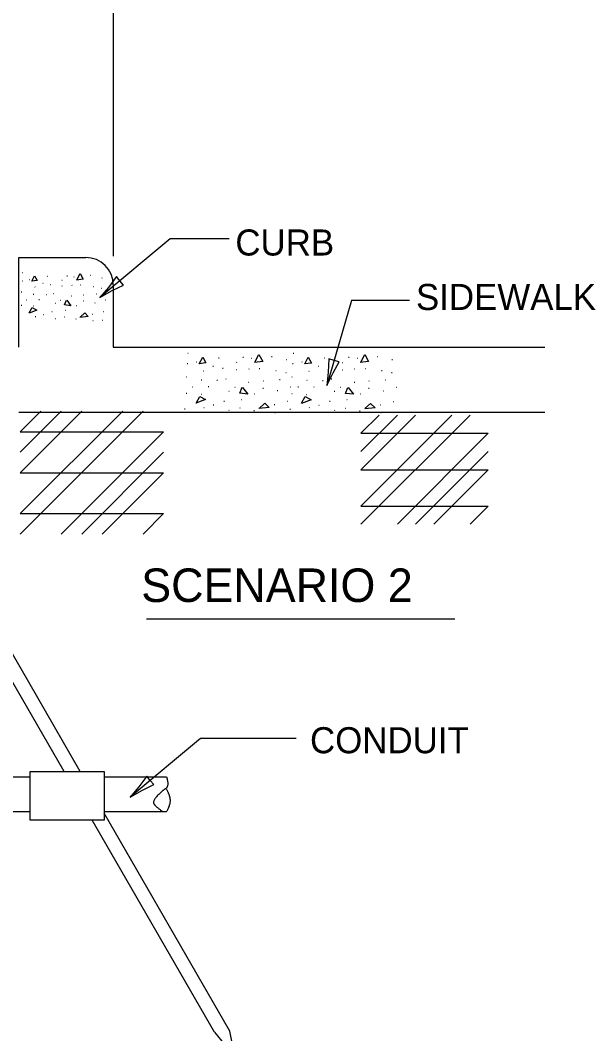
# Model space of a CAD drawing. Extents: x 100 to 1675, y 75 to 1075.
# Drawn here: x 1125.2 to 1279.7, y 211.7 to 483.9 of the extents above; entities that cross this region are included whole.
import ezdxf

# ---------------------------------------------------------------- set-up
doc = ezdxf.new("R2010")
doc.units = 0
for name, color, linetype in [('DR_Pr_Erosion_Control_Temporary_Items', 7, 'Continuous'), ('HS_Electrical_Devices_Hidden', 7, 'Continuous'), ('PV_Pr_Edge_of_Curb_line', 7, 'Continuous'), ('PV_Pr_Sidewalk', 7, 'Continuous'), ('SG_Ex_Foundations', 7, 'Continuous'), ('SG_Ex_Underground_Conduit', 7, 'Continuous'), ('SH_General_Details', 7, 'Continuous')]:
    doc.layers.add(name, color=color, linetype=linetype)

msp = doc.modelspace()

# ---------------------------------------------------------------- linework, layer by layer
at = {"layer": 'DR_Pr_Erosion_Control_Temporary_Items'}
for p, q in [((1125.2, 345.9), (1158.2, 378.89)), ((1125.2, 351.4), (1152.7, 378.89)), ((1125.2, 367.9), (1136.2, 378.89)), ((1125.2, 373.4), (1130.7, 378.89)), ((1125.2, 362.4), (1141.7, 378.89)), ((1216.68, 348.55), (1245.99, 377.86)), ((1216.68, 353.44), (1241.1, 377.86)), ((1216.68, 368.09), (1226.45, 377.86)), ((1216.68, 372.98), (1221.57, 377.86)), ((1216.68, 363.21), (1231.33, 377.86)), ((1125.2, 373.4), (1163.7, 373.4)), ((1136.2, 345.9), (1163.7, 373.4)), ((1216.68, 372.98), (1250.87, 372.98)), ((1226.45, 348.55), (1250.87, 372.98)), ((1141.7, 345.9), (1163.7, 367.9)), ((1231.33, 348.55), (1250.87, 368.09)), ((1125.2, 362.4), (1163.7, 362.4)), ((1147.2, 345.9), (1163.7, 362.4)), ((1216.68, 363.21), (1250.87, 363.21)), ((1236.22, 348.55), (1250.87, 363.21)), ((1125.2, 351.4), (1163.7, 351.4)), ((1158.2, 345.9), (1163.7, 351.4)), ((1216.68, 353.44), (1250.87, 353.44)), ((1245.99, 348.55), (1250.87, 353.44))]:
    msp.add_line(p, q, dxfattribs=at)
at = {"layer": 'HS_Electrical_Devices_Hidden'}
for p, q in [((1127.45, 306.13), (1059.56, 423.85)), ((1136.99, 282.11), (1122.83, 306.67)), ((1141.31, 282.11), (1127.45, 306.13)), ((1181.51, 212.39), (1147.74, 270.95)), ((1177.34, 212.15), (1144.53, 269.04))]:
    msp.add_line(p, q, dxfattribs=at)
msp.add_lwpolyline([(1177.34, 212.15), (1182.93, 205.32), (1181.51, 212.39)], dxfattribs=at)
at = {"layer": 'PV_Pr_Edge_of_Curb_line'}
for points in [[(1124.84, 396.09), (1124.84, 420.2), (1142.77, 420.2)], [(1150.16, 412.81), (1150.16, 396.09)]]:
    msp.add_lwpolyline(points, dxfattribs=at)
msp.add_arc((1142.77, 412.81), 7.39, 0, 90, dxfattribs=at)
at = {"layer": 'PV_Pr_Sidewalk'}
for p, q in [((1150.16, 396.09), (1266.05, 396.09)), ((1124.84, 378.67), (1266.05, 378.67))]:
    msp.add_line(p, q, dxfattribs=at)
at = {"layer": 'SG_Ex_Foundations'}
for p, q in [((1125.66, 413.9), (1125.76, 413.89)), ((1125.78, 416.12), (1125.88, 416.12)), ((1127.61, 414.24), (1127.71, 414.24)), ((1132.47, 415.15), (1132.57, 415.14)), ((1136.34, 414.14), (1136.44, 414.14)), ((1137.74, 415.28), (1137.84, 415.28)), ((1139.59, 415.03), (1139.69, 415.03)), ((1143.98, 415.42), (1144.08, 415.41)), ((1147.1, 414.77), (1147.2, 414.76)), ((1125.47, 411.01), (1125.57, 411.01)), ((1129.13, 412.27), (1129.23, 412.26)), ((1131.23, 413.29), (1131.33, 413.29)), ((1133.33, 412.9), (1133.43, 412.9)), ((1136.34, 412.56), (1136.44, 412.55)), ((1139, 412.72), (1139.1, 412.71)), ((1141.3, 412.81), (1141.4, 412.81)), ((1144.88, 412.4), (1144.98, 412.39)), ((1147.05, 411.94), (1147.14, 411.94)), ((1126.79, 408.83), (1126.89, 408.83)), ((1128.7, 410.32), (1128.8, 410.31)), ((1130.22, 408.88), (1130.32, 408.87)), ((1132.12, 410.25), (1132.22, 410.25)), ((1134, 410.56), (1134.1, 410.55)), ((1135.98, 408.76), (1136.08, 408.75)), ((1138.96, 409.87), (1139.06, 409.87)), ((1142.08, 408.54), (1142.18, 408.53)), ((1142.1, 410.14), (1142.2, 410.14)), ((1145.69, 410.39), (1145.79, 410.39)), ((1148, 408.79), (1148.1, 408.79)), ((1125.47, 407.41), (1125.57, 407.41)), ((1128.65, 407.23), (1128.75, 407.23)), ((1133.64, 405.73), (1133.74, 405.73)), ((1134.66, 407.92), (1134.76, 407.91)), ((1137.34, 406.08), (1137.44, 406.08)), ((1140.23, 407.33), (1140.33, 407.33)), ((1145.2, 408.02), (1145.3, 408.01)), ((1147.42, 405.69), (1147.52, 405.69)), ((1129.23, 404.36), (1129.33, 404.35)), ((1131.31, 404.89), (1131.41, 404.88)), ((1134.67, 403.78), (1134.77, 403.77)), ((1137.07, 404.25), (1137.17, 404.25)), ((1140.13, 403.69), (1140.23, 403.69)), ((1144.56, 404.96), (1144.66, 404.95)), ((1144.68, 403.28), (1144.78, 403.28)), ((1147.25, 403.34), (1147.35, 403.34)), ((1170.17, 394.49), (1170.3, 394.48)), ((1172.43, 392.16), (1172.56, 392.16)), ((1178.45, 393.28), (1178.57, 393.28)), ((1183.25, 392.04), (1183.37, 392.03)), ((1184.98, 393.45), (1185.1, 393.44)), ((1187.27, 393.14), (1187.39, 393.13)), ((1192.7, 393.62), (1192.82, 393.61)), ((1196.56, 392.82), (1196.69, 392.81)), ((1198.49, 394.49), (1198.61, 394.48)), ((1200.76, 392.15), (1200.88, 392.15)), ((1206.8, 393.28), (1206.92, 393.27)), ((1211.62, 392.03), (1211.74, 392.02)), ((1213.36, 393.44), (1213.48, 393.44)), ((1215.66, 393.13), (1215.78, 393.13)), ((1221.11, 393.61), (1221.24, 393.61)), ((1224.99, 392.81), (1225.11, 392.8)), ((1170.02, 391.74), (1170.15, 391.73)), ((1174.31, 389.72), (1174.44, 389.72)), ((1176.92, 390.99), (1177.04, 390.98)), ((1179.52, 390.5), (1179.64, 390.5)), ((1183.24, 390.08), (1183.36, 390.07)), ((1186.54, 390.28), (1186.66, 390.27)), ((1189.38, 390.4), (1189.5, 390.39)), ((1193.81, 389.88), (1193.93, 389.88)), ((1196.49, 389.32), (1196.61, 389.31)), ((1198.34, 391.73), (1198.46, 391.72)), ((1202.65, 389.7), (1202.77, 389.7)), ((1205.26, 390.97), (1205.38, 390.97)), ((1207.87, 390.49), (1208, 390.48)), ((1211.61, 390.06), (1211.73, 390.05)), ((1214.92, 390.26), (1215.04, 390.25)), ((1217.78, 390.38), (1217.9, 390.37)), ((1222.23, 389.86), (1222.35, 389.86)), ((1224.92, 389.3), (1225.04, 389.29)), ((1169.79, 388.17), (1169.91, 388.16)), ((1173.78, 387.31), (1173.91, 387.3)), ((1178.02, 387.23), (1178.15, 387.22)), ((1180.35, 387.6), (1180.47, 387.6)), ((1186.49, 386.75), (1186.61, 386.75)), ((1190.38, 387.09), (1190.5, 387.09)), ((1194.82, 387.4), (1194.94, 387.4)), ((1198.1, 388.14), (1198.23, 388.14)), ((1202.11, 387.27), (1202.24, 387.27)), ((1206.37, 387.2), (1206.5, 387.19)), ((1208.71, 387.58), (1208.83, 387.57)), ((1214.87, 386.72), (1215, 386.72)), ((1218.78, 387.06), (1218.9, 387.05)), ((1223.24, 387.37), (1223.36, 387.37)), ((1171.42, 385.47), (1171.55, 385.47)), ((1175.67, 385.53), (1175.79, 385.52)), ((1181.16, 384.33), (1181.29, 384.33)), ((1182.8, 385.38), (1182.92, 385.37)), ((1190.34, 385.1), (1190.47, 385.1)), ((1194.21, 384.46), (1194.34, 384.45)), ((1197.68, 385.42), (1197.8, 385.42)), ((1199.74, 385.43), (1199.87, 385.43)), ((1204.01, 385.49), (1204.13, 385.48)), ((1209.52, 384.29), (1209.65, 384.29)), ((1211.17, 385.34), (1211.29, 385.33)), ((1218.74, 385.06), (1218.87, 385.06)), ((1222.63, 384.41), (1222.75, 384.41)), ((1226.11, 385.38), (1226.23, 385.38)), ((1169.78, 383.71), (1169.91, 383.71)), ((1173.73, 383.49), (1173.85, 383.48)), ((1179.9, 381.63), (1180.03, 381.62)), ((1184.48, 382.07), (1184.61, 382.06)), ((1188.05, 383.61), (1188.17, 383.6)), ((1196.95, 381.58), (1197.08, 381.57)), ((1198.1, 383.67), (1198.22, 383.66)), ((1202.06, 383.44), (1202.18, 383.44)), ((1208.26, 381.57), (1208.38, 381.57)), ((1212.86, 382.02), (1212.98, 382.01)), ((1216.44, 383.56), (1216.57, 383.56)), ((1225.38, 381.52), (1225.51, 381.52)), ((1169.31, 379.54), (1169.44, 379.54)), ((1174.45, 379.93), (1174.57, 379.93)), ((1177.02, 380.59), (1177.14, 380.58)), ((1181.18, 379.21), (1181.3, 379.21)), ((1184.15, 379.8), (1184.27, 379.8)), ((1187.93, 379.11), (1188.06, 379.1)), ((1193.41, 380.67), (1193.54, 380.67)), ((1193.56, 378.6), (1193.69, 378.59)), ((1196.75, 378.67), (1196.87, 378.67)), ((1197.62, 379.48), (1197.75, 379.48)), ((1202.78, 379.87), (1202.9, 379.86)), ((1205.36, 380.53), (1205.49, 380.52)), ((1209.54, 379.15), (1209.66, 379.14)), ((1212.52, 379.74), (1212.65, 379.74)), ((1216.33, 379.04), (1216.45, 379.04)), ((1221.83, 380.61), (1221.95, 380.61)), ((1221.98, 378.53), (1222.1, 378.52)), ((1225.18, 378.61), (1225.3, 378.6))]:
    msp.add_line(p, q, dxfattribs=at)
for points in [[(1128.27, 413.84), (1129.03, 415.25), (1129.73, 414), (1128.26, 413.79)], [(1140.36, 414.19), (1141.24, 415.87), (1142.07, 414.34), (1140.26, 414.12)], [(1137.68, 408.71), (1138.79, 407.24), (1137.1, 407.44), (1137.58, 408.74)], [(1127.58, 405.31), (1128.36, 406.75), (1129.66, 406.07), (1127.56, 405.28)], [(1141.25, 404.14), (1142.5, 405.29), (1143.45, 404.32), (1141.23, 404.09)], [(1173.26, 391.66), (1174.2, 393.42), (1175.06, 391.86), (1173.24, 391.6)], [(1188.22, 392.1), (1189.3, 394.18), (1190.33, 392.28), (1188.09, 392.01)], [(1201.58, 391.65), (1202.53, 393.41), (1203.39, 391.85), (1201.56, 391.59)], [(1216.61, 392.09), (1217.7, 394.18), (1218.73, 392.27), (1216.49, 392)], [(1184.9, 385.32), (1186.28, 383.5), (1184.19, 383.75), (1184.78, 385.36)], [(1213.28, 385.28), (1214.66, 383.46), (1212.56, 383.7), (1213.16, 385.32)], [(1172.4, 381.11), (1173.37, 382.89), (1174.97, 382.05), (1172.38, 381.07)], [(1189.32, 379.67), (1190.86, 381.08), (1192.05, 379.89), (1189.29, 379.6)], [(1200.72, 381.05), (1201.7, 382.84), (1203.3, 381.99), (1200.7, 381.01)], [(1217.72, 379.6), (1219.27, 381.02), (1220.46, 379.82), (1217.69, 379.54)]]:
    msp.add_lwpolyline(points, dxfattribs=at)
at = {"layer": 'SG_Ex_Underground_Conduit'}
for p, q in [((1107.13, 280.73), (1127.87, 280.73)), ((1147.74, 280.73), (1164.5, 280.73)), ((1107.66, 271.41), (1127.87, 271.41)), ((1147.74, 271.41), (1164.5, 271.41))]:
    msp.add_line(p, q, dxfattribs=at)
msp.add_lwpolyline([(1127.87, 282.11), (1147.74, 282.11), (1147.74, 269.04), (1127.87, 269.04)], close=True, dxfattribs=at)
for points in [[(1164.5, 280.73), (1165.2, 278.12), (1163.29, 276.98), (1160.67, 274.18), (1161.44, 272.8), (1163.41, 271.43)], [(1164.5, 271.41), (1165.5, 273.1), (1165.5, 275.55), (1164.5, 277.39)]]:
    msp.add_open_spline(points, degree=2, dxfattribs=at)
at = {"layer": 'SH_General_Details'}
for p, q in [((1150.17, 598.46), (1150.17, 420.53)), ((1165.42, 425.18), (1146.58, 409.44)), ((1181.29, 425.18), (1165.42, 425.18)), ((1214.12, 408.64), (1207.51, 385.83)), ((1229.69, 408.64), (1214.12, 408.64)), ((1159.11, 323.17), (1241.88, 323.17)), ((1173.56, 291.02), (1154.72, 275.28)), ((1199.3, 291.02), (1173.56, 291.02))]:
    msp.add_line(p, q, dxfattribs=at)
for points in [[(1152.89, 412.8), (1151.95, 413.93), (1151.01, 415.05), (1148.88, 412.15), (1146.58, 409.44), (1149.88, 411.31)], [(1210.86, 392.14), (1209.46, 392.55), (1208.05, 392.96), (1207.9, 389.36), (1207.51, 385.83), (1209.2, 389.22)], [(1161.02, 278.64), (1160.09, 279.77), (1159.15, 280.89), (1157.01, 277.99), (1154.72, 275.28), (1158.02, 277.15)]]:
    msp.add_lwpolyline(points, close=True, dxfattribs=at)

# ---------------------------------------------------------------- texts
for s, height, p in [('CURB', 7, (1182.95, 420.72)), ('SIDEWALK', 7, (1231.45, 406.09)), ('SCENARIO 2', 9, (1157.68, 327.67)), ('CONDUIT', 7, (1203, 287.05))]:
    msp.add_text(s, height=height, dxfattribs=at).set_placement(p)

doc.saveas('drawing.dxf')
